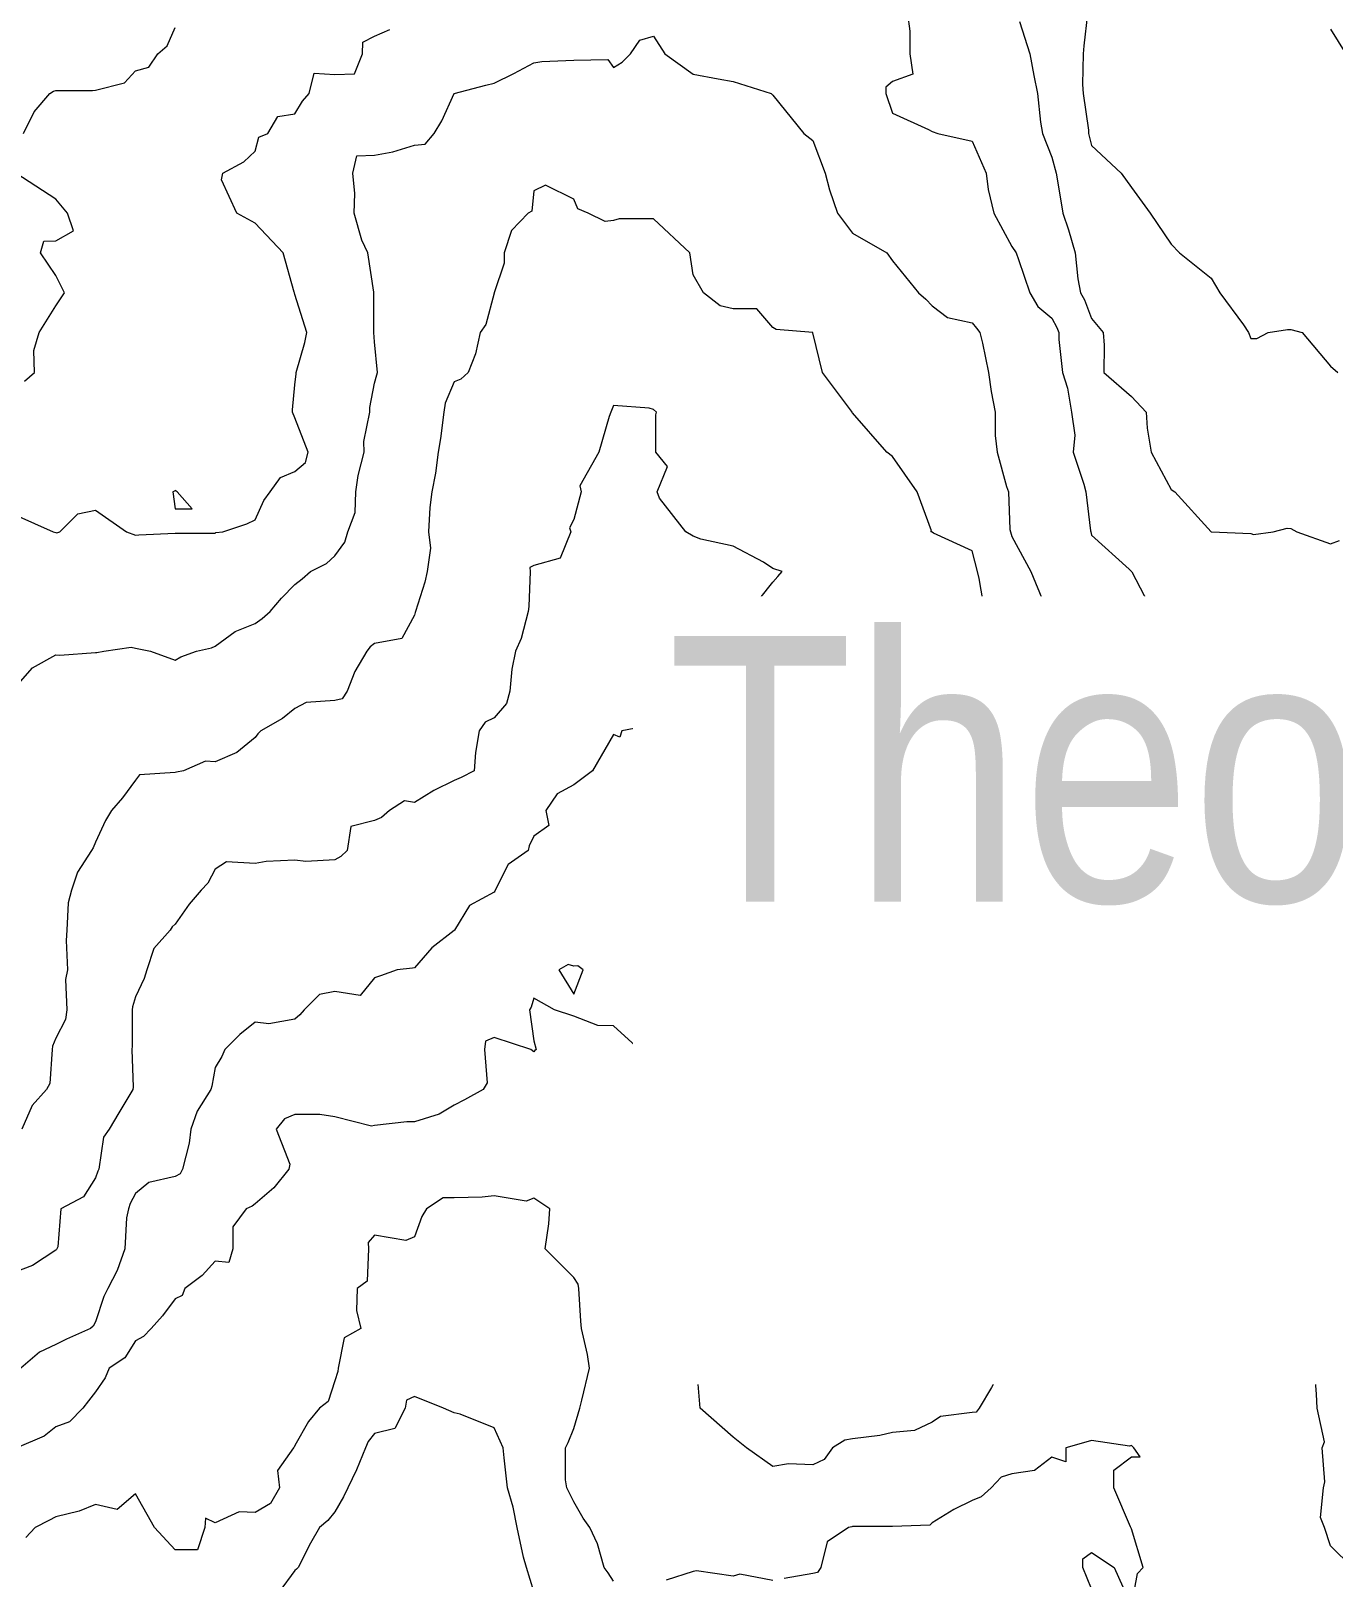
# Model space of a CAD drawing. Extents: x 537850 to 541798, y 6045627 to 6050132.
# Drawn here: x 539898.5 to 539996.5, y 6047003.3 to 6047119.7 of the extents above; entities that cross this region are included whole.
import ezdxf

# ---------------------------------------------------------------- set-up
doc = ezdxf.new("R2010")
doc.units = 0
doc.header["$LTSCALE"] = 5
doc.linetypes.add('DASHED2', pattern=[9.525, 6.35, -3.175])
doc.layers.add('C-SYMBOL', color=7, linetype='Continuous')
doc.layers.add('Contour_Line_Intermediate', color=7, linetype='DASHED2', true_color=0xd9d9d9)
doc.layers.add('Contour_Line_Major', color=7, linetype='Continuous', true_color=0x6b6b6b)
doc.styles.add('175L', font='ARIALN.TTF', dxfattribs={"height": 20})

msp = doc.modelspace()

# ---------------------------------------------------------------- linework, layer by layer
at = {"layer": 'Contour_Line_Intermediate', "linetype": 'Continuous', "lineweight": 13, "flags": 128}
for points, elevation in [([(539964.452, 6047121.016), (539964.625, 6047119.718), (539964.643, 6047118.016), (539964.867, 6047116.476), (539963.327, 6047115.927), (539962.834, 6047115.51), (539962.834, 6047115.016), (539963.327, 6047113.537), (539966.039, 6047112.304), (539966.327, 6047112.156), (539966.745, 6047112.017), (539969.327, 6047111.438), (539970.382, 6047109.017), (539970.54, 6047107.803), (539970.952, 6047106.017), (539972.327, 6047103.5), (539972.642, 6047103.017), (539972.808, 6047102.535), (539973.676, 6047100.017), (539974.286, 6047098.977), (539975.326, 6047098.103), (539975.704, 6047097.394), (539975.849, 6047097.017), (539975.845, 6047096.498), (539976.126, 6047094.017), (539976.505, 6047092.839), (539976.809, 6047091.018), (539977.062, 6047089.282), (539976.925, 6047088.018), (539977.745, 6047085.599), (539977.895, 6047085.018), (539978.249, 6047082.095), (539978.256, 6047082.018), (539978.326, 6047081.76), (539981.152, 6047079.192), (539981.326, 6047079.03), (539981.334, 6047079.018), (539981.341, 6047079.003), (539982.912, 6047076.018), (539984.326, 6047075.152), (539985.445, 6047074.899), (539987.326, 6047074.824), (539988.701, 6047074.643), (539990.326, 6047074.43), (539992.661, 6047073.683), (539993.326, 6047073.422), (539995.024, 6047073.018), (539996.325, 6047072.493), (539996.851, 6047072.493)], 907.956), ([(539897.33, 6047083.272), (539900.137, 6047082.018), (539900.33, 6047081.954), (539900.399, 6047081.949), (539900.632, 6047082.018), (539901.981, 6047083.367), (539903.33, 6047083.637), (539905.643, 6047082.018), (539906.33, 6047081.767), (539906.571, 6047081.777), (539909.33, 6047081.926), (539909.421, 6047081.926), (539912.329, 6047081.926), (539912.39, 6047081.958), (539912.909, 6047082.018), (539914.724, 6047082.624), (539915.329, 6047082.926), (539915.983, 6047084.364), (539916.475, 6047085.018), (539917.25, 6047086.097), (539918.329, 6047086.553), (539919.121, 6047087.226), (539919.324, 6047088.018), (539918.329, 6047090.604), (539918.153, 6047091.018), (539918.145, 6047091.202), (539918.329, 6047093.088), (539918.427, 6047093.92), (539918.432, 6047094.017), (539919.074, 6047096.272), (539919.235, 6047097.017), (539918.329, 6047099.887), (539918.301, 6047100.017), (539918.279, 6047100.068), (539917.452, 6047103.017), (539915.329, 6047105.268), (539913.955, 6047106.017), (539912.811, 6047108.535), (539912.908, 6047109.017), (539914.479, 6047109.867), (539915.329, 6047110.687), (539915.607, 6047111.738), (539916.287, 6047112.017), (539917.05, 6047113.296), (539918.329, 6047113.484), (539918.894, 6047114.452), (539919.402, 6047115.016), (539919.787, 6047116.558), (539921.329, 6047116.444), (539922.833, 6047116.512), (539923.428, 6047118.016), (539923.449, 6047118.896), (539924.329, 6047119.347), (539925.49, 6047119.855)], 907.956), ([(539897.33, 6047070.334), (539898.578, 6047071.77), (539900.33, 6047072.755), (539900.63, 6047072.718), (539903.33, 6047072.923), (539903.413, 6047072.936), (539903.957, 6047073.018), (539906.014, 6047073.335), (539906.33, 6047073.256), (539907.452, 6047073.018), (539909.33, 6047072.348), (539909.751, 6047072.597), (539910.917, 6047073.018), (539912.058, 6047073.29), (539912.329, 6047073.411), (539913.844, 6047074.504), (539915.329, 6047075.112), (539915.861, 6047075.487), (539916.469, 6047076.018), (539917.327, 6047077.02), (539918.329, 6047078.053), (539918.881, 6047078.467), (539919.517, 6047079.018), (539920.706, 6047079.641), (539921.329, 6047080.206), (539922.104, 6047081.243), (539922.308, 6047082.018), (539922.866, 6047083.481), (539922.929, 6047085.018), (539923.097, 6047086.25), (539923.553, 6047088.018), (539923.535, 6047088.811), (539923.965, 6047091.018), (539923.974, 6047091.372), (539924.329, 6047093.203), (539924.503, 6047093.843), (539924.541, 6047094.017), (539924.329, 6047096.312), (539924.289, 6047097.017), (539924.286, 6047097.06), (539924.286, 6047100.017), (539924.276, 6047100.07), (539923.833, 6047103.017), (539923.362, 6047103.984), (539922.795, 6047106.017), (539922.857, 6047107.488), (539922.691, 6047109.017), (539923.007, 6047110.339), (539924.329, 6047110.388), (539925.707, 6047110.638), (539927.329, 6047111.124), (539928.14, 6047111.205), (539928.816, 6047112.017), (539929.39, 6047112.955), (539930.317, 6047115.016), (539930.323, 6047115.022), (539930.329, 6047115.026), (539932.701, 6047115.644), (539933.328, 6047115.808), (539934.823, 6047116.522), (539936.328, 6047117.343), (539936.92, 6047117.424), (539939.328, 6047117.525), (539941.89, 6047117.579), (539942.328, 6047116.988), (539942.971, 6047117.374), (539943.613, 6047118.016), (539944.306, 6047119.038), (539945.328, 6047119.332), (539946.192, 6047118.016), (539948.328, 6047116.476), (539950.211, 6047116.133), (539951.328, 6047115.93), (539954.199, 6047115.016), (539954.327, 6047114.888), (539956.652, 6047112.017), (539957.327, 6047111.473), (539958.269, 6047109.017), (539958.583, 6047107.761), (539959.183, 6047106.017), (539960.327, 6047104.508), (539962.911, 6047103.017), (539963.327, 6047102.435), (539965.284, 6047100.017), (539965.838, 6047099.529), (539966.327, 6047099.027), (539967.463, 6047098.153), (539969.327, 6047097.761), (539969.666, 6047097.357), (539969.9, 6047097.017), (539970.112, 6047096.232), (539970.563, 6047094.017), (539970.753, 6047092.592), (539971.072, 6047091.018), (539971.072, 6047089.272), (539971.209, 6047088.018), (539971.916, 6047085.428), (539972.066, 6047085.018), (539972.155, 6047082.189), (539972.214, 6047082.018), (539972.327, 6047081.661), (539973.759, 6047079.018), (539974.744, 6047076.6), (539974.968, 6047076.018), (539975.326, 6047075.686), (539977.523, 6047073.018), (539978.326, 6047071.604), (539980.868, 6047070.477), (539981.326, 6047070.334), (539981.678, 6047070.019), (539984.326, 6047068.86), (539986.091, 6047068.253), (539987.326, 6047067.945), (539990.01, 6047067.334), (539990.326, 6047067.214), (539993.3, 6047067.044), (539993.326, 6047067.046), (539993.551, 6047067.019), (539996.325, 6047065.993), (539998.375, 6047064.969)], 906.956), ([(539897.904, 6047112.017), (539898.712, 6047113.635), (539899.879, 6047115.016), (539900.147, 6047115.2), (539900.33, 6047115.242), (539903.104, 6047115.242), (539903.33, 6047115.272), (539905.507, 6047115.839), (539906.33, 6047116.721), (539907.346, 6047117), (539908.004, 6047118.016), (539908.72, 6047118.626), (539909.33, 6047119.986)], 908.956), ([(539972.892, 6047120.451), (539973.671, 6047118.016), (539973.963, 6047116.38), (539974.245, 6047115.016), (539974.466, 6047112.877), (539974.627, 6047112.017), (539975.326, 6047110.235), (539975.652, 6047109.017), (539975.74, 6047108.603), (539976.151, 6047106.017), (539976.576, 6047104.767), (539977.086, 6047103.017), (539977.276, 6047101.067), (539977.5, 6047100.017), (539977.787, 6047099.478), (539978.326, 6047098.075), (539979.193, 6047097.017), (539979.28, 6047096.064), (539979.249, 6047094.017), (539981.326, 6047092.201), (539982.422, 6047091.018), (539982.51, 6047089.834), (539982.813, 6047088.018), (539984.326, 6047085.206), (539984.579, 6047085.018), (539987.326, 6047082.021), (539987.358, 6047082.018), (539990.326, 6047081.889), (539990.524, 6047081.82), (539992.002, 6047082.018), (539993.061, 6047082.283), (539993.326, 6047082.259), (539993.79, 6047082.018), (539996.325, 6047081.112), (539996.984, 6047081.36)], 908.956), ([(539996.325, 6047119.876), (539997.458, 6047118.016)], 910.956), ([(539897.981, 6047093.367), (539898.737, 6047094.017), (539898.671, 6047095.676), (539899.065, 6047097.017), (539900.33, 6047099.035), (539900.985, 6047100.017), (539900.33, 6047101.326), (539899.173, 6047103.017), (539899.439, 6047103.908), (539900.33, 6047103.939), (539901.674, 6047104.673), (539901.209, 6047106.017), (539900.33, 6047107.055), (539897.331, 6047109.017)], 908.956), ([(539998.175, 6047059.17), (539996.325, 6047059.698), (539994.844, 6047059.501), (539993.326, 6047059.377), (539991.027, 6047060.318), (539990.326, 6047060.585), (539989.77, 6047061.019), (539987.326, 6047062.111), (539986.101, 6047062.244), (539984.326, 6047062.776), (539982.003, 6047064.019), (539981.326, 6047065.015), (539978.814, 6047067.019), (539978.326, 6047067.176), (539977.724, 6047067.621), (539975.326, 6047069.139), (539973.678, 6047070.019), (539972.327, 6047071.643), (539971.617, 6047073.018), (539971.352, 6047073.993), (539970.283, 6047076.018), (539969.847, 6047078.498), (539969.725, 6047079.018), (539969.327, 6047080.588), (539966.419, 6047081.926), (539966.327, 6047081.989), (539966.214, 6047082.018), (539966.265, 6047082.08), (539965.199, 6047085.018), (539963.327, 6047087.678), (539962.915, 6047088.018), (539960.327, 6047090.974), (539960.304, 6047091.018), (539960.252, 6047091.093), (539958.058, 6047094.017), (539957.342, 6047097.003), (539957.336, 6047097.017), (539957.333, 6047097.023), (539957.327, 6047097.037), (539954.571, 6047097.261), (539954.327, 6047097.412), (539953.125, 6047098.814), (539951.328, 6047098.814), (539950.35, 6047099.04), (539949.094, 6047100.017), (539948.328, 6047101.358), (539948.059, 6047103.017), (539945.328, 6047105.586), (539942.759, 6047105.586), (539942.328, 6047105.458), (539941.69, 6047105.379), (539940.406, 6047106.017), (539939.647, 6047106.336), (539939.328, 6047107.074), (539937.213, 6047108.132), (539936.328, 6047107.689), (539936.176, 6047106.169), (539935.91, 6047106.017), (539934.632, 6047104.713), (539934.088, 6047103.017), (539934.088, 6047102.257), (539933.342, 6047100.017), (539933.335, 6047100.01), (539933.328, 6047099.977), (539932.714, 6047097.631), (539932.279, 6047097.017), (539931.924, 6047095.422), (539931.384, 6047094.017), (539930.838, 6047093.507), (539930.329, 6047093.3), (539929.65, 6047091.696), (539929.544, 6047091.018), (539929.298, 6047089.048), (539929.132, 6047088.018), (539928.909, 6047086.437), (539928.656, 6047085.018), (539928.5, 6047083.847), (539928.385, 6047082.018), (539928.553, 6047080.793), (539928.286, 6047079.018), (539928.121, 6047078.226), (539927.419, 6047076.018), (539927.395, 6047075.952), (539927.329, 6047075.736), (539926.378, 6047073.97), (539924.329, 6047073.608), (539924, 6047073.347), (539923.756, 6047073.018), (539922.856, 6047071.492), (539922.279, 6047070.019), (539921.905, 6047069.443), (539921.329, 6047069.315), (539919.191, 6047069.157), (539918.329, 6047068.704), (539917.401, 6047067.947), (539915.764, 6047067.019), (539915.551, 6047066.797), (539915.329, 6047066.526), (539913.95, 6047065.398), (539912.329, 6047064.703), (539911.592, 6047064.756), (539909.934, 6047064.019), (539909.428, 6047063.921), (539909.33, 6047063.902), (539906.636, 6047063.712), (539906.33, 6047063.306), (539905.364, 6047061.984), (539904.52, 6047061.019), (539904.082, 6047060.267), (539903.33, 6047058.639), (539903.134, 6047058.215), (539903.02, 6047058.019), (539901.958, 6047056.391), (539901.516, 6047055.019), (539901.266, 6047054.083), (539901.151, 6047052.019), (539901.108, 6047051.241), (539901.219, 6047049.02), (539901.048, 6047048.302), (539901.156, 6047046.02), (539901.07, 6047045.279), (539900.33, 6047043.873), (539900.08, 6047043.27), (539900.046, 6047043.02), (539899.877, 6047040.473), (539899.64, 6047040.02), (539898.545, 6047038.805), (539897.772, 6047037.02)], 905.957), ([(539997.834, 6047044.511), (539996.325, 6047044.279), (539995.163, 6047044.183), (539993.326, 6047044.583), (539991.45, 6047044.895), (539990.326, 6047045.132), (539988.403, 6047044.943), (539987.326, 6047044.949), (539984.516, 6047046.02), (539984.326, 6047046.18), (539983.985, 6047046.361), (539981.326, 6047047.184), (539979.258, 6047048.088), (539978.326, 6047048.32), (539977.762, 6047049.02), (539975.326, 6047049.879), (539974.467, 6047049.879), (539972.327, 6047049.998), (539970.8, 6047050.546), (539969.327, 6047051.02), (539967.201, 6047051.145), (539966.327, 6047051.02), (539964.064, 6047051.282), (539963.327, 6047051.411), (539961.768, 6047050.579), (539960.327, 6047050.694), (539957.961, 6047052.019), (539957.327, 6047052.702), (539956.181, 6047053.166), (539954.327, 6047052.971), (539953.225, 6047055.019), (539952.544, 6047056.803), (539951.772, 6047058.019), (539951.328, 6047059.416), (539949.724, 6047061.019), (539948.328, 6047062.9), (539947.236, 6047064.019), (539946.983, 6047065.363), (539946.672, 6047067.019), (539945.328, 6047067.67), (539944.93, 6047067.416), (539942.941, 6047067.019), (539942.788, 6047066.559), (539942.328, 6047066.756), (539940.738, 6047064.019), (539939.328, 6047062.969), (539938.075, 6047062.272), (539937.225, 6047061.019), (539937.449, 6047059.898), (539936.328, 6047059.097), (539935.985, 6047058.362), (539935.909, 6047058.019), (539934.391, 6047056.957), (539933.407, 6047055.019), (539933.39, 6047054.958), (539933.328, 6047054.885), (539931.482, 6047053.866), (539930.355, 6047052.019), (539930.344, 6047052.004), (539930.329, 6047051.996), (539928.655, 6047050.693), (539927.329, 6047049.19), (539927.194, 6047049.154), (539926.046, 6047049.02), (539924.776, 6047048.572), (539924.329, 6047048.415), (539923.242, 6047047.107), (539921.329, 6047047.407), (539920.175, 6047047.173), (539919.042, 6047046.02), (539918.707, 6047045.642), (539918.329, 6047045.307), (539916.383, 6047044.966), (539915.329, 6047045.091), (539914.199, 6047044.15), (539913.069, 6047043.02), (539912.838, 6047042.511), (539912.329, 6047041.663), (539912.077, 6047040.273), (539912.001, 6047040.02), (539910.97, 6047038.379), (539910.486, 6047037.02), (539910.37, 6047035.979), (539909.88, 6047034.02), (539909.685, 6047033.665), (539909.33, 6047033.463), (539907.344, 6047033.006), (539906.33, 6047032.187), (539905.922, 6047031.429), (539905.795, 6047031.02), (539905.651, 6047030.342), (539905.532, 6047028.021), (539904.95, 6047026.4), (539904.241, 6047025.021), (539903.934, 6047024.417), (539903.33, 6047022.528), (539903.149, 6047022.202), (539902.949, 6047022.021), (539901.125, 6047021.226), (539900.33, 6047020.818), (539899.102, 6047020.249), (539897.684, 6047019.021)], 903.957), ([(539997.969, 6047004.022), (539996.325, 6047005.665), (539995.851, 6047007.022), (539995.563, 6047007.784), (539995.794, 6047010.021), (539995.885, 6047010.462), (539995.683, 6047013.021), (539995.852, 6047013.495), (539995.315, 6047016.021), (539995.267, 6047017.079), (539995.097, 6047019.021), (539994.836, 6047020.51), (539994.691, 6047022.021), (539994.501, 6047023.846), (539995.427, 6047025.021), (539993.592, 6047027.754), (539993.434, 6047028.021), (539993.326, 6047028.249), (539991.94, 6047031.02), (539990.326, 6047031.73), (539988.864, 6047032.483), (539987.326, 6047032.096), (539986.384, 6047031.962), (539984.326, 6047031.962), (539983.488, 6047031.858), (539983.377, 6047031.02), (539982.352, 6047029.995), (539982.468, 6047028.021), (539982.17, 6047027.177), (539981.326, 6047026.879), (539979.679, 6047026.668), (539978.326, 6047026.494), (539977.283, 6047026.064), (539977.324, 6047025.021), (539977.027, 6047023.32), (539976.737, 6047022.021), (539976.114, 6047021.234), (539975.326, 6047020.549), (539974.262, 6047020.086), (539972.327, 6047019.74), (539971.771, 6047019.577), (539971.559, 6047019.021), (539970.782, 6047017.565), (539969.864, 6047016.021), (539969.625, 6047015.723), (539969.327, 6047015.69), (539966.947, 6047015.401), (539966.327, 6047014.964), (539964.999, 6047014.349), (539963.327, 6047014.194), (539962.388, 6047013.96), (539960.327, 6047013.704), (539959.746, 6047013.603), (539958.803, 6047013.021), (539958.184, 6047012.165), (539957.327, 6047011.757), (539955.511, 6047011.838), (539954.327, 6047011.624), (539952.348, 6047013.021), (539951.328, 6047013.844), (539948.838, 6047016.021), (539948.63, 6047018.719), (539948.69, 6047019.021), (539948.398, 6047021.951), (539948.398, 6047022.021), (539949.133, 6047024.216), (539949.402, 6047025.021), (539948.328, 6047027.437), (539946.995, 6047028.021), (539946.106, 6047028.799), (539946.106, 6047031.02), (539947.081, 6047032.267), (539947.111, 6047034.02), (539946.579, 6047035.769), (539947.552, 6047037.02), (539945.328, 6047038.538), (539944.63, 6047040.02), (539944.707, 6047040.641), (539944.275, 6047043.02), (539942.328, 6047044.804), (539941.153, 6047044.845), (539939.328, 6047045.538), (539937.882, 6047046.02), (539936.328, 6047046.897), (539936.128, 6047046.22), (539935.995, 6047046.02), (539936.328, 6047043.689), (539936.495, 6047043.02), (539936.389, 6047042.959), (539936.328, 6047042.853), (539936.105, 6047043.02), (539933.328, 6047043.946), (539932.688, 6047043.66), (539932.605, 6047043.02), (539932.821, 6047040.527), (539932.51, 6047040.02), (539931.112, 6047039.237), (539930.329, 6047038.832), (539929.186, 6047038.163), (539927.329, 6047037.584), (539926.765, 6047037.584), (539924.329, 6047037.302), (539924.098, 6047037.251), (539921.329, 6047037.95), (539920.215, 6047038.134), (539918.329, 6047038.134), (539917.541, 6047037.808), (539916.925, 6047037.02), (539917.96, 6047034.389), (539917.881, 6047034.02), (539916.738, 6047032.612), (539915.329, 6047031.409), (539915.123, 6047031.227), (539914.667, 6047031.02), (539913.665, 6047029.685), (539913.665, 6047028.021), (539913.368, 6047026.982), (539912.329, 6047027.086), (539911.346, 6047026.004), (539910.035, 6047025.021), (539909.85, 6047024.5), (539909.33, 6047024.246), (539908.365, 6047022.986), (539907.506, 6047022.021), (539906.933, 6047021.418), (539906.33, 6047021.08), (539905.538, 6047019.813), (539904.35, 6047019.021), (539904.046, 6047018.304), (539903.33, 6047017.253), (539902.786, 6047016.565), (539902.357, 6047016.021), (539901.359, 6047014.992), (539900.33, 6047014.617), (539899.447, 6047013.904), (539897.393, 6047013.021)], 902.957), ([(539942.328, 6047003), (539941.92, 6047003.613), (539941.62, 6047004.022), (539941.112, 6047005.805), (539940.547, 6047007.022), (539940.051, 6047007.744), (539939.328, 6047008.973), (539938.805, 6047010.021), (539938.714, 6047010.635), (539938.714, 6047013.021), (539938.921, 6047013.429), (539939.328, 6047014.487), (539939.785, 6047016.021), (539939.935, 6047016.628), (539940.526, 6047019.021), (539940.366, 6047020.059), (539939.914, 6047022.021), (539939.868, 6047022.561), (539939.712, 6047025.021), (539939.668, 6047025.361), (539939.328, 6047025.871), (539937.178, 6047028.021), (539937.447, 6047029.902), (539937.521, 6047031.02), (539936.328, 6047031.827), (539935.735, 6047031.613), (539933.328, 6047032.012), (539932.443, 6047031.906), (539930.329, 6047031.861), (539929.488, 6047031.861), (539928.244, 6047031.02), (539927.892, 6047030.457), (539927.329, 6047028.928), (539926.693, 6047028.656), (539924.329, 6047029.05), (539923.848, 6047028.501), (539923.866, 6047028.021), (539923.775, 6047025.575), (539923.017, 6047025.021), (539922.982, 6047023.368), (539923.291, 6047022.021), (539922.045, 6047021.305), (539921.594, 6047019.021), (539921.573, 6047018.777), (539921.329, 6047018.08), (539920.839, 6047016.511), (539920.186, 6047016.021), (539919.345, 6047015.005), (539918.329, 6047013.211), (539918.271, 6047013.08), (539918.224, 6047013.021), (539917.034, 6047011.317), (539917.162, 6047010.021), (539916.506, 6047008.845), (539915.329, 6047008.159), (539914.132, 6047008.219), (539912.329, 6047007.382), (539911.604, 6047007.747), (539911.554, 6047007.022), (539910.998, 6047005.353), (539909.33, 6047005.353), (539907.751, 6047007.022), (539906.33, 6047009.571), (539904.95, 6047008.401), (539903.33, 6047008.762), (539902.088, 6047008.264), (539900.33, 6047007.849), (539899.795, 6047007.557), (539898.777, 6047007.022), (539898.068, 6047006.283)], 901.957), ([(539936.328, 6047002.211), (539935.785, 6047004.022), (539935.552, 6047004.798), (539935.058, 6047007.022), (539934.78, 6047008.57), (539934.349, 6047010.021), (539934.082, 6047012.268), (539934.009, 6047013.021), (539933.328, 6047014.54), (539930.777, 6047015.572), (539930.329, 6047015.667), (539929.511, 6047016.021), (539927.329, 6047016.894), (539926.734, 6047016.616), (539926.64, 6047016.021), (539925.85, 6047014.5), (539924.329, 6047014.101), (539923.848, 6047013.502), (539923.652, 6047013.021), (539922.975, 6047011.375), (539922.308, 6047010.021), (539921.996, 6047009.355), (539921.329, 6047008.204), (539920.801, 6047007.55), (539920.174, 6047007.022), (539919.497, 6047005.853), (539918.581, 6047004.022), (539918.462, 6047003.889), (539918.329, 6047003.802), (539917.15, 6047002.201)], 900.957), ([(539978.326, 6047002.411), (539977.663, 6047004.022), (539977.663, 6047004.685), (539978.326, 6047005.15), (539980.015, 6047004.022), (539981.326, 6047001.104), (539981.787, 6047003.561), (539982.201, 6047004.022), (539981.326, 6047006.939), (539981.287, 6047007.022), (539981.264, 6047007.084), (539979.993, 6047010.021), (539979.993, 6047011.355), (539981.326, 6047012.367), (539981.981, 6047012.367), (539981.513, 6047013.021), (539981.326, 6047013.206), (539981.182, 6047013.166), (539978.326, 6047013.575), (539977.895, 6047013.453), (539976.372, 6047013.021), (539976.372, 6047011.976), (539975.326, 6047012.325), (539974.031, 6047011.317), (539972.327, 6047011.074), (539971.526, 6047010.822), (539970.761, 6047010.021), (539970.01, 6047009.338), (539969.327, 6047009.066), (539967.96, 6047008.388), (539966.327, 6047007.392), (539966.143, 6047007.205), (539963.327, 6047007.118), (539963.241, 6047007.107), (539960.327, 6047007.107), (539960.263, 6047007.085), (539960.019, 6047007.022), (539958.404, 6047005.945), (539957.923, 6047004.022), (539957.694, 6047003.655), (539957.327, 6047003.568), (539955.163, 6047003.186)], 901.957), ([(539954.327, 6047003.039), (539951.836, 6047003.513), (539951.328, 6047003.357), (539948.568, 6047003.781), (539948.328, 6047003.728), (539946.283, 6047003.066)], 901.957)]:
    msp.add_lwpolyline(points, dxfattribs=dict(at, elevation=elevation))
for points, elevation in [([(539909.456, 6047085.018), (539909.33, 6047085.119), (539909.263, 6047085.085), (539909.15, 6047085.018), (539909.33, 6047083.756), (539910.592, 6047083.756), (539909.456, 6047085.018)], 907.956), ([(539939.629, 6047049.32), (539939.328, 6047049.3), (539938.908, 6047049.44), (539938.208, 6047049.02), (539939.328, 6047047.197), (539940.047, 6047049.02), (539939.629, 6047049.32)], 902.957), ([(539960.327, 6047037.294), (539959.914, 6047037.434), (539959.876, 6047037.02), (539958.602, 6047035.746), (539957.327, 6047034.471), (539956.519, 6047034.829), (539954.327, 6047036.235), (539951.942, 6047036.405), (539951.328, 6047035.421), (539948.993, 6047036.355), (539949.927, 6047034.02), (539949, 6047033.348), (539949.022, 6047031.02), (539948.561, 6047028.254), (539948.911, 6047028.021), (539951.328, 6047026.946), (539952.071, 6047027.277), (539954.327, 6047027.687), (539954.477, 6047027.871), (539957.327, 6047027.521), (539957.778, 6047027.569), (539959.325, 6047028.021), (539960.327, 6047028.897), (539960.965, 6047028.658), (539963.327, 6047029.022), (539965.589, 6047030.282), (539966.327, 6047030.313), (539967.389, 6047031.02), (539967.997, 6047032.35), (539969.327, 6047032.35), (539970.56, 6047032.787), (539971.403, 6047034.02), (539969.327, 6047035.103), (539968.441, 6047034.906), (539966.327, 6047034.906), (539965.093, 6047035.254), (539963.327, 6047034.696), (539961.003, 6047037.02), (539960.327, 6047037.294)], 902.957)]:
    msp.add_lwpolyline(points, close=True, dxfattribs=dict(at, elevation=elevation))
at = {"layer": 'Contour_Line_Major', "linetype": 'Continuous', "lineweight": 15, "flags": 128}
for points, elevation in [([(539978.018, 6047121.016), (539977.736, 6047118.607), (539977.682, 6047118.016), (539977.629, 6047115.713), (539977.699, 6047115.016), (539978.085, 6047112.258), (539978.101, 6047112.017), (539978.326, 6047111.12), (539980.541, 6047109.017), (539981.326, 6047107.941), (539982.725, 6047106.017), (539984.326, 6047103.673), (539984.943, 6047103.017), (539987.326, 6047101.11), (539987.988, 6047100.017), (539989.751, 6047097.592), (539990.134, 6047097.017), (539990.326, 6047096.581), (539990.762, 6047096.581), (539991.622, 6047097.017), (539993.082, 6047097.261), (539993.326, 6047097.261), (539994.185, 6047097.017), (539996.325, 6047094.498), (539996.866, 6047094.017)], 909.956), ([(539998.395, 6047052.949), (539996.325, 6047053.13), (539993.987, 6047055.019), (539993.326, 6047055.298), (539992.986, 6047055.359), (539990.326, 6047055.118), (539990.14, 6047055.205), (539987.326, 6047056.149), (539985.936, 6047056.409), (539984.326, 6047056.758), (539982.663, 6047058.019), (539981.326, 6047060.359), (539979.377, 6047061.019), (539978.326, 6047061.203), (539978.063, 6047061.282), (539975.326, 6047061.709), (539974.393, 6047061.952), (539972.327, 6047062.634), (539970.054, 6047063.291), (539969.327, 6047062.982), (539966.907, 6047063.439), (539966.327, 6047063.699), (539965.945, 6047064.019), (539965.34, 6047065.006), (539964.45, 6047067.019), (539963.327, 6047067.8), (539961.877, 6047068.469), (539960.327, 6047069.115), (539959.689, 6047070.019), (539958.566, 6047071.779), (539957.873, 6047073.018), (539957.327, 6047073.782), (539955.938, 6047074.408), (539954.327, 6047075.465), (539953.737, 6047076.018), (539953.344, 6047077.002), (539954.327, 6047078.231), (539954.698, 6047078.648), (539955.027, 6047079.018), (539954.327, 6047079.252), (539953.62, 6047079.725), (539951.328, 6047080.938), (539948.893, 6047081.453), (539948.328, 6047081.68), (539947.778, 6047082.018), (539945.791, 6047084.555), (539945.617, 6047085.018), (539946.4, 6047086.946), (539945.518, 6047088.018), (539945.518, 6047090.827), (539945.563, 6047091.018), (539945.328, 6047091.229), (539945.019, 6047091.326), (539942.328, 6047091.518), (539942.112, 6047091.018), (539942.002, 6047090.691), (539941.213, 6047088.018), (539939.792, 6047085.482), (539939.878, 6047085.018), (539939.328, 6047082.943), (539939.02, 6047082.326), (539939.115, 6047082.018), (539938.306, 6047080.041), (539936.328, 6047079.488), (539936.027, 6047079.32), (539936.059, 6047079.018), (539935.954, 6047076.393), (539935.905, 6047076.018), (539935.372, 6047073.975), (539934.942, 6047073.018), (539934.668, 6047071.679), (539934.51, 6047070.019), (539934.257, 6047069.09), (539933.328, 6047068.019), (539932.668, 6047067.679), (539932.216, 6047067.019), (539931.94, 6047065.408), (539931.83, 6047064.019), (539930.845, 6047063.502), (539930.329, 6047063.296), (539928.803, 6047062.544), (539927.329, 6047061.637), (539926.589, 6047061.758), (539925.446, 6047061.019), (539924.854, 6047060.493), (539924.329, 6047060.274), (539922.533, 6047059.815), (539922.257, 6047058.019), (539921.78, 6047057.568), (539921.329, 6047057.308), (539919.167, 6047057.182), (539918.329, 6047057.301), (539916.166, 6047057.182), (539915.329, 6047057.049), (539913.188, 6047057.161), (539912.329, 6047056.623), (539911.789, 6047055.56), (539911.275, 6047055.019), (539910.363, 6047053.986), (539909.33, 6047052.475), (539909.082, 6047052.267), (539908.932, 6047052.019), (539907.72, 6047050.629), (539907.181, 6047049.02), (539906.983, 6047048.366), (539906.33, 6047046.992), (539906.11, 6047046.24), (539906.079, 6047046.02), (539906.079, 6047043.271), (539906.054, 6047043.02), (539906.145, 6047040.204), (539906.125, 6047040.02), (539905.085, 6047038.265), (539904.348, 6047037.02), (539903.928, 6047036.422), (539903.567, 6047034.02), (539903.484, 6047033.866), (539903.33, 6047033.367), (539902.421, 6047031.929), (539900.705, 6047031.02), (539900.486, 6047028.177), (539900.415, 6047028.021), (539900.377, 6047027.974), (539900.33, 6047027.91), (539898.576, 6047026.775), (539897.33, 6047026.277)], 904.957)]:
    msp.add_lwpolyline(points, dxfattribs=dict(at, elevation=elevation))

# ---------------------------------------------------------------- next in the draw order: texts
at = {"layer": 'C-SYMBOL', "color": 3, "insert": (540062.904, 6047074.16), "char_height": 20, "width": 232.24638, "attachment_point": 2, "style": '175L', "bg_fill": 3, "box_fill_scale": 1.15, "bg_fill_color": 256, "bg_fill_true_color": 256, "bg_fill_transparency": 0}
msp.add_mtext('Theor. N.E.1/4 Sec. 29\\P64-16-W.5M.', dxfattribs=at)

doc.saveas('drawing.dxf')
